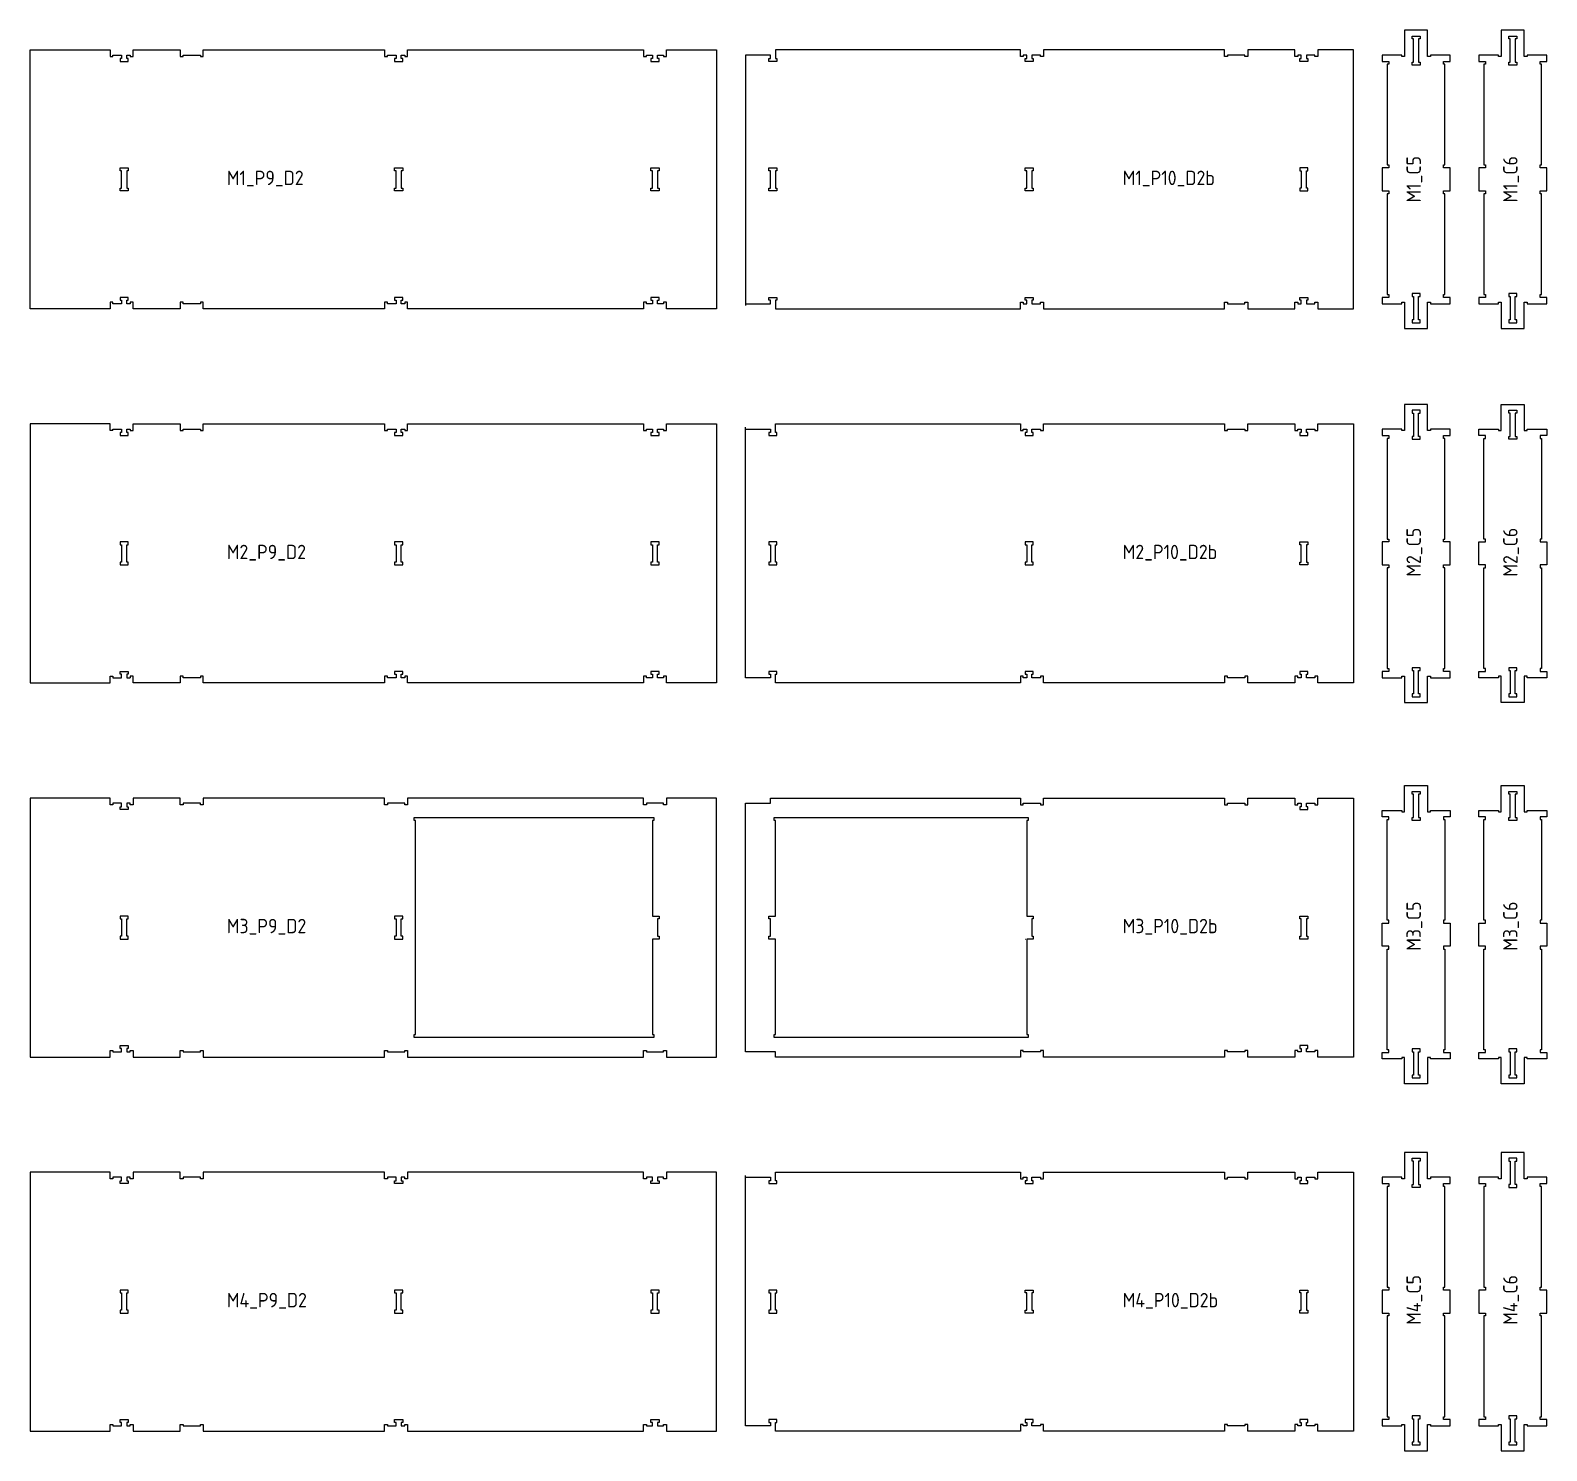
# Model space of a CAD drawing. Header units: millimetres. Extents: x -30325 to 14169, y -12596 to 6470.
# Drawn here: x 3151 to 8422, y 1452 to 6388 of the extents above; entities that cross this region are included whole.
import ezdxf

# ---------------------------------------------------------------- set-up
doc = ezdxf.new("R2010")
doc.units = ezdxf.units.MM
doc.header["$MEASUREMENT"] = 0
doc.layers.add('freeswerk_CODES', color=50, linetype='Continuous')

msp = doc.modelspace()

# ---------------------------------------------------------------- linework, layer by layer
for points in [[(7917.7, 6302), (7849.7, 6302), (7849.7, 6280), (7872.7, 6280), (7872.7, 6270), (7867.7, 6270), (7867.7, 5920), (7872.7, 5920), (7872.7, 5910), (7849.7, 5910), (7849.7, 5830), (7872.7, 5830), (7872.7, 5820), (7867.7, 5820), (7867.7, 5470), (7872.7, 5470), (7872.7, 5460), (7849.7, 5460), (7849.7, 5438), (7917.7, 5438), (7917.7, 5443), (7927.7, 5443), (7927.7, 5352), (8007.7, 5352), (8007.7, 5443), (8017.7, 5443), (8017.7, 5438), (8085.7, 5438), (8085.7, 5460), (8062.7, 5460), (8062.7, 5470), (8067.7, 5470), (8067.7, 5820), (8062.7, 5820), (8062.7, 5830), (8085.7, 5830), (8085.7, 5910), (8062.7, 5910), (8062.7, 5920), (8067.7, 5920), (8067.7, 6270), (8062.7, 6270), (8062.7, 6280), (8085.7, 6280), (8085.7, 6302), (8017.7, 6302), (8017.7, 6297), (8007.7, 6297), (8007.7, 6388), (7927.7, 6388), (7927.7, 6297), (7917.7, 6297)], [(8253.7, 6302), (8185.7, 6302), (8185.7, 6280), (8208.7, 6280), (8208.7, 6270), (8203.7, 6270), (8203.7, 5920), (8208.7, 5920), (8208.7, 5910), (8185.7, 5910), (8185.7, 5830), (8208.7, 5830), (8208.7, 5820), (8203.7, 5820), (8203.7, 5470), (8208.7, 5470), (8208.7, 5460), (8185.7, 5460), (8185.7, 5438), (8253.7, 5438), (8253.7, 5443), (8263.7, 5443), (8263.7, 5352), (8343.7, 5352), (8343.7, 5443), (8353.7, 5443), (8353.7, 5438), (8421.7, 5438), (8421.7, 5460), (8398.7, 5460), (8398.7, 5470), (8403.7, 5470), (8403.7, 5820), (8398.7, 5820), (8398.7, 5830), (8421.7, 5830), (8421.7, 5910), (8398.7, 5910), (8398.7, 5920), (8403.7, 5920), (8403.7, 6270), (8398.7, 6270), (8398.7, 6280), (8421.7, 6280), (8421.7, 6302), (8353.7, 6302), (8353.7, 6297), (8343.7, 6297), (8343.7, 6388), (8263.7, 6388), (8263.7, 6297), (8253.7, 6297)], [(7976.7, 6358), (7976.7, 6277), (7981.7, 6277), (7981.7, 6267), (7953.7, 6267), (7953.7, 6277), (7958.7, 6277), (7958.7, 6358), (7953.7, 6358), (7953.7, 6368), (7981.7, 6368), (7981.7, 6358)], [(8312.7, 6358), (8312.7, 6277), (8317.7, 6277), (8317.7, 6267), (8289.7, 6267), (8289.7, 6277), (8294.7, 6277), (8294.7, 6358), (8289.7, 6358), (8289.7, 6368), (8317.7, 6368), (8317.7, 6358)], [(3508.4, 6320), (3672.4, 6320), (3672.4, 6297), (3682.4, 6297), (3682.4, 6302), (3742.4, 6302), (3742.4, 6297), (3752.4, 6297), (3752.4, 6320), (4382.4, 6320), (4382.4, 6297), (4392.4, 6297), (4392.4, 6302), (4422.4, 6302), (4422.4, 6290), (4417.4, 6290), (4417.4, 6280), (4445.4, 6280), (4445.4, 6290), (4440.4, 6290), (4440.4, 6302), (4452.4, 6302), (4452.4, 6297), (4462.4, 6297), (4462.4, 6320), (5282.4, 6320), (5282.4, 6297), (5292.4, 6297), (5292.4, 6302), (5313.4, 6302), (5313.4, 6290), (5308.4, 6290), (5308.4, 6280), (5336.4, 6280), (5336.4, 6290), (5331.4, 6290), (5331.4, 6302), (5352.4, 6302), (5352.4, 6297), (5362.4, 6297), (5362.4, 6320), (5536.6, 6320), (5536.6, 5420), (5362.4, 5420), (5362.4, 5443), (5352.4, 5443), (5352.4, 5438), (5331.4, 5438), (5331.4, 5450), (5336.4, 5450), (5336.4, 5460), (5308.4, 5460), (5308.4, 5450), (5313.4, 5450), (5313.4, 5438), (5292.4, 5438), (5292.4, 5443), (5282.4, 5443), (5282.4, 5420), (4462.4, 5420), (4462.4, 5443), (4452.4, 5443), (4452.4, 5438), (4440.4, 5438), (4440.4, 5450), (4445.4, 5450), (4445.4, 5460), (4417.4, 5460), (4417.4, 5450), (4422.4, 5450), (4422.4, 5438), (4392.4, 5438), (4392.4, 5443), (4382.4, 5443), (4382.4, 5420), (3752.4, 5420), (3752.4, 5443), (3742.4, 5443), (3742.4, 5438), (3682.4, 5438), (3682.4, 5443), (3672.4, 5443), (3672.4, 5420), (3508.4, 5420), (3508.4, 5443), (3498.4, 5443), (3498.4, 5438), (3486.4, 5438), (3486.4, 5450), (3491.4, 5450), (3491.4, 5460), (3463.4, 5460), (3463.4, 5450), (3468.4, 5450), (3468.4, 5438), (3438.4, 5438), (3438.4, 5443), (3428.4, 5443), (3428.4, 5420), (3151.2, 5420), (3151.2, 6320), (3428.4, 6320), (3428.4, 6297), (3438.4, 6297), (3438.4, 6302), (3468.4, 6302), (3468.4, 6290), (3463.4, 6290), (3463.4, 6280), (3491.4, 6280), (3491.4, 6290), (3486.4, 6290), (3486.4, 6302), (3498.4, 6302), (3498.4, 6297), (3508.4, 6297)], [(7382.4, 6297), (7372.4, 6297), (7372.4, 6302), (7312.4, 6302), (7312.4, 6297), (7302.4, 6297), (7302.4, 6320), (6672.4, 6320), (6672.4, 6297), (6662.4, 6297), (6662.4, 6302), (6632.4, 6302), (6632.4, 6290), (6637.4, 6290), (6637.4, 6280), (6609.4, 6280), (6609.4, 6290), (6614.4, 6290), (6614.4, 6302), (6602.4, 6302), (6602.4, 6297), (6592.4, 6297), (6592.4, 6320), (5741.4, 6320), (5741.4, 6290), (5746.4, 6290), (5746.4, 6280), (5718.4, 6280), (5718.4, 6290), (5723.4, 6290), (5723.4, 6302), (5636.6, 6302), (5636.6, 5438), (5723.4, 5438), (5723.4, 5450), (5718.4, 5450), (5718.4, 5460), (5746.4, 5460), (5746.4, 5450), (5741.4, 5450), (5741.4, 5420), (6592.4, 5420), (6592.4, 5443), (6602.4, 5443), (6602.4, 5438), (6614.4, 5438), (6614.4, 5450), (6609.4, 5450), (6609.4, 5460), (6637.4, 5460), (6637.4, 5450), (6632.4, 5450), (6632.4, 5438), (6662.4, 5438), (6662.4, 5443), (6672.4, 5443), (6672.4, 5420), (7302.4, 5420), (7302.4, 5443), (7312.4, 5443), (7312.4, 5438), (7372.4, 5438), (7372.4, 5443), (7382.4, 5443), (7382.4, 5420), (7546.4, 5420), (7546.4, 5443), (7556.4, 5443), (7556.4, 5438), (7568.4, 5438), (7568.4, 5450), (7563.4, 5450), (7563.4, 5460), (7591.4, 5460), (7591.4, 5450), (7586.4, 5450), (7586.4, 5438), (7616.4, 5438), (7616.4, 5443), (7626.4, 5443), (7626.4, 5420), (7749.7, 5420), (7749.7, 6320), (7626.4, 6320), (7626.4, 6297), (7616.4, 6297), (7616.4, 6302), (7586.4, 6302), (7586.4, 6290), (7591.4, 6290), (7591.4, 6280), (7563.4, 6280), (7563.4, 6290), (7568.4, 6290), (7568.4, 6302), (7556.4, 6302), (7556.4, 6297), (7546.4, 6297), (7546.4, 6320), (7382.4, 6320)], [(3491.4, 5830), (3463.4, 5830), (3463.4, 5840), (3468.4, 5840), (3468.4, 5900), (3463.4, 5900), (3463.4, 5910), (3491.4, 5910), (3491.4, 5900), (3486.4, 5900), (3486.4, 5840), (3491.4, 5840)], [(4422.4, 5840), (4422.4, 5900), (4417.4, 5900), (4417.4, 5910), (4445.4, 5910), (4445.4, 5900), (4440.4, 5900), (4440.4, 5840), (4445.4, 5840), (4445.4, 5830), (4417.4, 5830), (4417.4, 5840)], [(5313.4, 5840), (5313.4, 5900), (5308.4, 5900), (5308.4, 5910), (5336.4, 5910), (5336.4, 5900), (5331.4, 5900), (5331.4, 5840), (5336.4, 5840), (5336.4, 5830), (5308.4, 5830), (5308.4, 5840)], [(5718.4, 5840), (5723.4, 5840), (5723.4, 5900), (5718.4, 5900), (5718.4, 5910), (5746.4, 5910), (5746.4, 5900), (5741.4, 5900), (5741.4, 5840), (5746.4, 5840), (5746.4, 5830), (5718.4, 5830)], [(6637.4, 5910), (6637.4, 5900), (6632.4, 5900), (6632.4, 5840), (6637.4, 5840), (6637.4, 5830), (6609.4, 5830), (6609.4, 5840), (6614.4, 5840), (6614.4, 5900), (6609.4, 5900), (6609.4, 5910)], [(7586.4, 5900), (7591.4, 5900), (7591.4, 5910), (7563.4, 5910), (7563.4, 5900), (7568.4, 5900), (7568.4, 5840), (7563.4, 5840), (7563.4, 5830), (7591.4, 5830), (7591.4, 5840), (7586.4, 5840)], [(7958.7, 5382), (7953.7, 5382), (7953.7, 5372), (7981.7, 5372), (7981.7, 5382), (7976.7, 5382), (7976.7, 5463), (7981.7, 5463), (7981.7, 5473), (7953.7, 5473), (7953.7, 5463), (7958.7, 5463)], [(8294.7, 5382), (8289.7, 5382), (8289.7, 5372), (8317.7, 5372), (8317.7, 5382), (8312.7, 5382), (8312.7, 5463), (8317.7, 5463), (8317.7, 5473), (8289.7, 5473), (8289.7, 5463), (8294.7, 5463)], [(8062.7, 4610), (8062.7, 4620), (8067.7, 4620), (8067.7, 4970), (8062.7, 4970), (8062.7, 4980), (8085.7, 4980), (8085.7, 5002), (8017.7, 5002), (8017.7, 4997), (8007.7, 4997), (8007.7, 5088), (7927.7, 5088), (7927.7, 4997), (7917.7, 4997), (7917.7, 5002), (7849.7, 5002), (7849.7, 4980), (7872.7, 4980), (7872.7, 4970), (7867.7, 4970), (7867.7, 4620), (7872.7, 4620), (7872.7, 4610), (7849.7, 4610), (7849.7, 4530), (7872.7, 4530), (7872.7, 4520), (7867.7, 4520), (7867.7, 4170), (7872.7, 4170), (7872.7, 4160), (7849.7, 4160), (7849.7, 4138), (7917.7, 4138), (7917.7, 4143), (7927.7, 4143), (7927.7, 4052), (8007.7, 4052), (8007.7, 4143), (8017.7, 4143), (8017.7, 4138), (8085.7, 4138), (8085.7, 4160), (8062.7, 4160), (8062.7, 4170), (8067.7, 4170), (8067.7, 4520), (8062.7, 4520), (8062.7, 4530), (8085.7, 4530), (8085.7, 4610)], [(7953.7, 4977), (7953.7, 4967), (7981.7, 4967), (7981.7, 4977), (7976.7, 4977), (7976.7, 5058), (7981.7, 5058), (7981.7, 5068), (7953.7, 5068), (7953.7, 5058), (7958.7, 5058), (7958.7, 4977)], [(8253.7, 4138), (8185.7, 4138), (8185.7, 4160), (8208.7, 4160), (8208.7, 4170), (8203.7, 4170), (8203.7, 4520), (8208.7, 4520), (8208.7, 4530), (8185.7, 4530), (8185.7, 4610), (8208.7, 4610), (8208.7, 4620), (8203.7, 4620), (8203.7, 4970), (8208.7, 4970), (8208.7, 4980), (8185.7, 4980), (8185.7, 5002), (8253.7, 5002), (8253.7, 4997), (8263.7, 4997), (8263.7, 5088), (8343.7, 5088), (8343.7, 4997), (8353.7, 4997), (8353.7, 5002), (8421.7, 5002), (8421.7, 4980), (8398.7, 4980), (8398.7, 4970), (8403.7, 4970), (8403.7, 4620), (8398.7, 4620), (8398.7, 4610), (8421.7, 4610), (8421.7, 4530), (8398.7, 4530), (8398.7, 4520), (8403.7, 4520), (8403.7, 4170), (8398.7, 4170), (8398.7, 4160), (8421.7, 4160), (8421.7, 4138), (8353.7, 4138), (8353.7, 4143), (8343.7, 4143), (8343.7, 4052), (8263.7, 4052), (8263.7, 4143), (8253.7, 4143)], [(8294.7, 5058), (8289.7, 5058), (8289.7, 5068), (8317.7, 5068), (8317.7, 5058), (8312.7, 5058), (8312.7, 4977), (8317.7, 4977), (8317.7, 4967), (8289.7, 4967), (8289.7, 4977), (8294.7, 4977)], [(7382.4, 4143), (7372.4, 4143), (7372.4, 4138), (7312.4, 4138), (7312.4, 4143), (7302.4, 4143), (7302.4, 4120), (6672.4, 4120), (6672.4, 4143), (6662.4, 4143), (6662.4, 4138), (6632.4, 4138), (6632.4, 4150), (6637.4, 4150), (6637.4, 4160), (6609.4, 4160), (6609.4, 4150), (6614.4, 4150), (6614.4, 4138), (6602.4, 4138), (6602.4, 4143), (6592.4, 4143), (6592.4, 4120), (5741.4, 4120), (5741.4, 4150), (5746.4, 4150), (5746.4, 4160), (5718.4, 4160), (5718.4, 4150), (5723.4, 4150), (5723.4, 4138), (5636.6, 4138), (5636.6, 5002), (5723.4, 5002), (5723.4, 4990), (5718.4, 4990), (5718.4, 4980), (5746.4, 4980), (5746.4, 4990), (5741.4, 4990), (5741.4, 5020), (6592.4, 5020), (6592.4, 4997), (6602.4, 4997), (6602.4, 5002), (6614.4, 5002), (6614.4, 4990), (6609.4, 4990), (6609.4, 4980), (6637.4, 4980), (6637.4, 4990), (6632.4, 4990), (6632.4, 5002), (6662.4, 5002), (6662.4, 4997), (6672.4, 4997), (6672.4, 5020), (7302.4, 5020), (7302.4, 4997), (7312.4, 4997), (7312.4, 5002), (7372.4, 5002), (7372.4, 4997), (7382.4, 4997), (7382.4, 5020), (7546.4, 5020), (7546.4, 4997), (7556.4, 4997), (7556.4, 5002), (7568.4, 5002), (7568.4, 4990), (7563.4, 4990), (7563.4, 4980), (7591.4, 4980), (7591.4, 4990), (7586.4, 4990), (7586.4, 5002), (7616.4, 5002), (7616.4, 4997), (7626.4, 4997), (7626.4, 5020), (7749.7, 5020), (7749.7, 4120), (7626.4, 4120), (7626.4, 4143), (7616.4, 4143), (7616.4, 4138), (7586.4, 4138), (7586.4, 4150), (7591.4, 4150), (7591.4, 4160), (7563.4, 4160), (7563.4, 4150), (7568.4, 4150), (7568.4, 4138), (7556.4, 4138), (7556.4, 4143), (7546.4, 4143), (7546.4, 4120), (7382.4, 4120)], [(3491.4, 4610), (3463.4, 4610), (3463.4, 4600), (3468.4, 4600), (3468.4, 4540), (3463.4, 4540), (3463.4, 4530), (3491.4, 4530), (3491.4, 4540), (3486.4, 4540), (3486.4, 4600), (3491.4, 4600)], [(4422.4, 4600), (4422.4, 4540), (4417.4, 4540), (4417.4, 4530), (4445.4, 4530), (4445.4, 4540), (4440.4, 4540), (4440.4, 4600), (4445.4, 4600), (4445.4, 4610), (4417.4, 4610), (4417.4, 4600)], [(5313.4, 4600), (5313.4, 4540), (5308.4, 4540), (5308.4, 4530), (5336.4, 4530), (5336.4, 4540), (5331.4, 4540), (5331.4, 4600), (5336.4, 4600), (5336.4, 4610), (5308.4, 4610), (5308.4, 4600)], [(5718.4, 4600), (5723.4, 4600), (5723.4, 4540), (5718.4, 4540), (5718.4, 4530), (5746.4, 4530), (5746.4, 4540), (5741.4, 4540), (5741.4, 4600), (5746.4, 4600), (5746.4, 4610), (5718.4, 4610)], [(6637.4, 4530), (6637.4, 4540), (6632.4, 4540), (6632.4, 4600), (6637.4, 4600), (6637.4, 4610), (6609.4, 4610), (6609.4, 4600), (6614.4, 4600), (6614.4, 4540), (6609.4, 4540), (6609.4, 4530)], [(7586.4, 4540), (7591.4, 4540), (7591.4, 4530), (7563.4, 4530), (7563.4, 4540), (7568.4, 4540), (7568.4, 4600), (7563.4, 4600), (7563.4, 4610), (7591.4, 4610), (7591.4, 4600), (7586.4, 4600)], [(7981.7, 4082), (7976.7, 4082), (7976.7, 4163), (7981.7, 4163), (7981.7, 4173), (7953.7, 4173), (7953.7, 4163), (7958.7, 4163), (7958.7, 4082), (7953.7, 4082), (7953.7, 4072), (7981.7, 4072)], [(8312.7, 4082), (8312.7, 4163), (8317.7, 4163), (8317.7, 4173), (8289.7, 4173), (8289.7, 4163), (8294.7, 4163), (8294.7, 4082), (8289.7, 4082), (8289.7, 4072), (8317.7, 4072), (8317.7, 4082)], [(7917.7, 2813.2), (7849.7, 2813.2), (7849.7, 2835.2), (7872.7, 2835.2), (7872.7, 2845.2), (7867.7, 2845.2), (7867.7, 3195.2), (7872.7, 3195.2), (7872.7, 3205.2), (7849.7, 3205.2), (7849.7, 3285.2), (7872.7, 3285.2), (7872.7, 3295.2), (7867.7, 3295.2), (7867.7, 3645.2), (7872.7, 3645.2), (7872.7, 3655.2), (7849.7, 3655.2), (7849.7, 3677.2), (7917.7, 3677.2), (7917.7, 3672.2), (7927.7, 3672.2), (7927.7, 3763.2), (8007.7, 3763.2), (8007.7, 3672.2), (8017.7, 3672.2), (8017.7, 3677.2), (8085.7, 3677.2), (8085.7, 3655.2), (8062.7, 3655.2), (8062.7, 3645.2), (8067.7, 3645.2), (8067.7, 3295.2), (8062.7, 3295.2), (8062.7, 3285.2), (8085.7, 3285.2), (8085.7, 3205.2), (8062.7, 3205.2), (8062.7, 3195.2), (8067.7, 3195.2), (8067.7, 2845.2), (8062.7, 2845.2), (8062.7, 2835.2), (8085.7, 2835.2), (8085.7, 2813.2), (8017.7, 2813.2), (8017.7, 2818.2), (8007.7, 2818.2), (8007.7, 2727.2), (7927.7, 2727.2), (7927.7, 2818.2), (7917.7, 2818.2)], [(7958.7, 3733.2), (7953.7, 3733.2), (7953.7, 3743.2), (7981.7, 3743.2), (7981.7, 3733.2), (7976.7, 3733.2), (7976.7, 3652.2), (7981.7, 3652.2), (7981.7, 3642.2), (7953.7, 3642.2), (7953.7, 3652.2), (7958.7, 3652.2)], [(8253.7, 2813.2), (8185.7, 2813.2), (8185.7, 2835.2), (8208.7, 2835.2), (8208.7, 2845.2), (8203.7, 2845.2), (8203.7, 3195.2), (8208.7, 3195.2), (8208.7, 3205.2), (8185.7, 3205.2), (8185.7, 3285.2), (8208.7, 3285.2), (8208.7, 3295.2), (8203.7, 3295.2), (8203.7, 3645.2), (8208.7, 3645.2), (8208.7, 3655.2), (8185.7, 3655.2), (8185.7, 3677.2), (8253.7, 3677.2), (8253.7, 3672.2), (8263.7, 3672.2), (8263.7, 3763.2), (8343.7, 3763.2), (8343.7, 3672.2), (8353.7, 3672.2), (8353.7, 3677.2), (8421.7, 3677.2), (8421.7, 3655.2), (8398.7, 3655.2), (8398.7, 3645.2), (8403.7, 3645.2), (8403.7, 3295.2), (8398.7, 3295.2), (8398.7, 3285.2), (8421.7, 3285.2), (8421.7, 3205.2), (8398.7, 3205.2), (8398.7, 3195.2), (8403.7, 3195.2), (8403.7, 2845.2), (8398.7, 2845.2), (8398.7, 2835.2), (8421.7, 2835.2), (8421.7, 2813.2), (8353.7, 2813.2), (8353.7, 2818.2), (8343.7, 2818.2), (8343.7, 2727.2), (8263.7, 2727.2), (8263.7, 2818.2), (8253.7, 2818.2)], [(8294.7, 3733.2), (8289.7, 3733.2), (8289.7, 3743.2), (8317.7, 3743.2), (8317.7, 3733.2), (8312.7, 3733.2), (8312.7, 3652.2), (8317.7, 3652.2), (8317.7, 3642.2), (8289.7, 3642.2), (8289.7, 3652.2), (8294.7, 3652.2)], [(5536.6, 2820), (5536.6, 3720), (5362.4, 3720), (5362.4, 3697), (5352.4, 3697), (5352.4, 3702), (5292.4, 3702), (5292.4, 3697), (5282.4, 3697), (5282.4, 3720), (4462.4, 3720), (4462.4, 3697), (4452.4, 3697), (4452.4, 3702), (4392.4, 3702), (4392.4, 3697), (4382.4, 3697), (4382.4, 3720), (3752.4, 3720), (3752.4, 3697), (3742.4, 3697), (3742.4, 3702), (3682.4, 3702), (3682.4, 3697), (3672.4, 3697), (3672.4, 3720), (3508.4, 3720), (3508.4, 3697), (3498.4, 3697), (3498.4, 3702), (3486.4, 3702), (3486.4, 3690), (3491.4, 3690), (3491.4, 3680), (3463.4, 3680), (3463.4, 3690), (3468.4, 3690), (3468.4, 3702), (3438.4, 3702), (3438.4, 3697), (3428.4, 3697), (3428.4, 3720), (3151.2, 3720), (3151.2, 2820), (3428.4, 2820), (3428.4, 2843), (3438.4, 2843), (3438.4, 2838), (3468.4, 2838), (3468.4, 2850), (3463.4, 2850), (3463.4, 2860), (3491.4, 2860), (3491.4, 2850), (3486.4, 2850), (3486.4, 2838), (3498.4, 2838), (3498.4, 2843), (3508.4, 2843), (3508.4, 2820), (3672.4, 2820), (3672.4, 2843), (3682.4, 2843), (3682.4, 2838), (3742.4, 2838), (3742.4, 2843), (3752.4, 2843), (3752.4, 2820), (4382.4, 2820), (4382.4, 2843), (4392.4, 2843), (4392.4, 2838), (4452.4, 2838), (4452.4, 2843), (4462.4, 2843), (4462.4, 2820), (5282.4, 2820), (5282.4, 2843), (5292.4, 2843), (5292.4, 2838), (5352.4, 2838), (5352.4, 2843), (5362.4, 2843), (5362.4, 2820)], [(5741.4, 2820), (5741.4, 2838), (5636.6, 2838), (5636.6, 3702), (5723.4, 3702), (5723.4, 3720), (6592.4, 3720), (6592.4, 3697), (6602.4, 3697), (6602.4, 3702), (6662.4, 3702), (6662.4, 3697), (6672.4, 3697), (6672.4, 3720), (7302.4, 3720), (7302.4, 3697), (7312.4, 3697), (7312.4, 3702), (7372.4, 3702), (7372.4, 3697), (7382.4, 3697), (7382.4, 3720), (7546.4, 3720), (7546.4, 3697), (7556.4, 3697), (7556.4, 3702), (7568.4, 3702), (7568.4, 3690), (7563.4, 3690), (7563.4, 3680), (7591.4, 3680), (7591.4, 3690), (7586.4, 3690), (7586.4, 3702), (7616.4, 3702), (7616.4, 3697), (7626.4, 3697), (7626.4, 3720), (7653.7, 3720), (7653.7, 3720), (7749.7, 3720), (7749.7, 2820), (7651, 2820), (7651, 2820), (7626.4, 2820), (7626.4, 2843), (7616.4, 2843), (7616.4, 2838), (7586.4, 2838), (7586.4, 2850), (7591.4, 2850), (7591.4, 2860), (7563.4, 2860), (7563.4, 2850), (7568.4, 2850), (7568.4, 2838), (7556.4, 2838), (7556.4, 2843), (7546.4, 2843), (7546.4, 2820), (7382.4, 2820), (7382.4, 2843), (7372.4, 2843), (7372.4, 2838), (7312.4, 2838), (7312.4, 2843), (7302.4, 2843), (7302.4, 2820), (6672.4, 2820), (6672.4, 2843), (6662.4, 2843), (6662.4, 2838), (6602.4, 2838), (6602.4, 2843), (6592.4, 2843), (6592.4, 2820)], [(5336.4, 3240), (5336.4, 3230), (5313.4, 3230), (5313.4, 2898), (5318.4, 2898), (5318.4, 2888), (4485.4, 2888), (4485.4, 2898), (4490.4, 2898), (4490.4, 3642), (4485.4, 3642), (4485.4, 3652), (5318.4, 3652), (5318.4, 3642), (5313.4, 3642), (5313.4, 3310), (5336.4, 3310), (5336.4, 3300), (5331.4, 3300), (5331.4, 3240)], [(5736.4, 3652), (6619.4, 3652), (6619.4, 3642), (6614.4, 3642), (6614.4, 3310), (6637.4, 3310), (6637.4, 3300), (6632.4, 3300), (6632.4, 3240), (6637.4, 3240), (6637.4, 3230), (6614.4, 3230), (6614.4, 2898), (6619.4, 2898), (6619.4, 2888), (5736.4, 2888), (5736.4, 2898), (5741.4, 2898), (5741.4, 3230), (5718.4, 3230), (5718.4, 3240), (5723.4, 3240), (5723.4, 3300), (5718.4, 3300), (5718.4, 3310), (5741.4, 3310), (5741.4, 3642), (5736.4, 3642)], [(3491.4, 3310), (3463.4, 3310), (3463.4, 3300), (3468.4, 3300), (3468.4, 3240), (3463.4, 3240), (3463.4, 3230), (3491.4, 3230), (3491.4, 3240), (3486.4, 3240), (3486.4, 3300), (3491.4, 3300)], [(4422.4, 3300), (4422.4, 3240), (4417.4, 3240), (4417.4, 3230), (4445.4, 3230), (4445.4, 3240), (4440.4, 3240), (4440.4, 3300), (4445.4, 3300), (4445.4, 3310), (4417.4, 3310), (4417.4, 3300)], [(7563.4, 3230), (7563.4, 3240), (7568.4, 3240), (7568.4, 3300), (7563.4, 3300), (7563.4, 3310), (7591.4, 3310), (7591.4, 3300), (7586.4, 3300), (7586.4, 3240), (7591.4, 3240), (7591.4, 3230)], [(7976.7, 2757.2), (7976.7, 2838.2), (7981.7, 2838.2), (7981.7, 2848.2), (7953.7, 2848.2), (7953.7, 2838.2), (7958.7, 2838.2), (7958.7, 2757.2), (7953.7, 2757.2), (7953.7, 2747.2), (7981.7, 2747.2), (7981.7, 2757.2)], [(8312.7, 2757.2), (8312.7, 2838.2), (8317.7, 2838.2), (8317.7, 2848.2), (8289.7, 2848.2), (8289.7, 2838.2), (8294.7, 2838.2), (8294.7, 2757.2), (8289.7, 2757.2), (8289.7, 2747.2), (8317.7, 2747.2), (8317.7, 2757.2)], [(8062.7, 2010), (8062.7, 2020), (8067.7, 2020), (8067.7, 2370), (8062.7, 2370), (8062.7, 2380), (8085.7, 2380), (8085.7, 2402), (8017.7, 2402), (8017.7, 2397), (8007.7, 2397), (8007.7, 2488), (7927.7, 2488), (7927.7, 2397), (7917.7, 2397), (7917.7, 2402), (7849.7, 2402), (7849.7, 2380), (7872.7, 2380), (7872.7, 2370), (7867.7, 2370), (7867.7, 2020), (7872.7, 2020), (7872.7, 2010), (7849.7, 2010), (7849.7, 1930), (7872.7, 1930), (7872.7, 1920), (7867.7, 1920), (7867.7, 1570), (7872.7, 1570), (7872.7, 1560), (7849.7, 1560), (7849.7, 1538), (7917.7, 1538), (7917.7, 1543), (7927.7, 1543), (7927.7, 1452), (8007.7, 1452), (8007.7, 1543), (8017.7, 1543), (8017.7, 1538), (8085.7, 1538), (8085.7, 1560), (8062.7, 1560), (8062.7, 1570), (8067.7, 1570), (8067.7, 1920), (8062.7, 1920), (8062.7, 1930), (8085.7, 1930), (8085.7, 2010)], [(8398.7, 2010), (8398.7, 2020), (8403.7, 2020), (8403.7, 2370), (8398.7, 2370), (8398.7, 2380), (8421.7, 2380), (8421.7, 2402), (8353.7, 2402), (8353.7, 2397), (8343.7, 2397), (8343.7, 2488), (8263.7, 2488), (8263.7, 2397), (8253.7, 2397), (8253.7, 2402), (8185.7, 2402), (8185.7, 2380), (8208.7, 2380), (8208.7, 2370), (8203.7, 2370), (8203.7, 2020), (8208.7, 2020), (8208.7, 2010), (8185.7, 2010), (8185.7, 1930), (8208.7, 1930), (8208.7, 1920), (8203.7, 1920), (8203.7, 1570), (8208.7, 1570), (8208.7, 1560), (8185.7, 1560), (8185.7, 1538), (8253.7, 1538), (8253.7, 1543), (8263.7, 1543), (8263.7, 1452), (8343.7, 1452), (8343.7, 1543), (8353.7, 1543), (8353.7, 1538), (8421.7, 1538), (8421.7, 1560), (8398.7, 1560), (8398.7, 1570), (8403.7, 1570), (8403.7, 1920), (8398.7, 1920), (8398.7, 1930), (8421.7, 1930), (8421.7, 2010)], [(7958.7, 2458), (7953.7, 2458), (7953.7, 2468), (7981.7, 2468), (7981.7, 2458), (7976.7, 2458), (7976.7, 2377), (7981.7, 2377), (7981.7, 2367), (7953.7, 2367), (7953.7, 2377), (7958.7, 2377)], [(8289.7, 2377), (8289.7, 2367), (8317.7, 2367), (8317.7, 2377), (8312.7, 2377), (8312.7, 2458), (8317.7, 2458), (8317.7, 2468), (8289.7, 2468), (8289.7, 2458), (8294.7, 2458), (8294.7, 2377)], [(3508.4, 1520), (3672.4, 1520), (3672.4, 1543), (3682.4, 1543), (3682.4, 1538), (3742.4, 1538), (3742.4, 1543), (3752.4, 1543), (3752.4, 1520), (4382.4, 1520), (4382.4, 1543), (4392.4, 1543), (4392.4, 1538), (4422.4, 1538), (4422.4, 1550), (4417.4, 1550), (4417.4, 1560), (4445.4, 1560), (4445.4, 1550), (4440.4, 1550), (4440.4, 1538), (4452.4, 1538), (4452.4, 1543), (4462.4, 1543), (4462.4, 1520), (5282.4, 1520), (5282.4, 1543), (5292.4, 1543), (5292.4, 1538), (5313.4, 1538), (5313.4, 1550), (5308.4, 1550), (5308.4, 1560), (5336.4, 1560), (5336.4, 1550), (5331.4, 1550), (5331.4, 1538), (5352.4, 1538), (5352.4, 1543), (5362.4, 1543), (5362.4, 1520), (5536.6, 1520), (5536.6, 2420), (5362.4, 2420), (5362.4, 2397), (5352.4, 2397), (5352.4, 2402), (5331.4, 2402), (5331.4, 2390), (5336.4, 2390), (5336.4, 2380), (5308.4, 2380), (5308.4, 2390), (5313.4, 2390), (5313.4, 2402), (5292.4, 2402), (5292.4, 2397), (5282.4, 2397), (5282.4, 2420), (4462.4, 2420), (4462.4, 2397), (4452.4, 2397), (4452.4, 2402), (4440.4, 2402), (4440.4, 2390), (4445.4, 2390), (4445.4, 2380), (4417.4, 2380), (4417.4, 2390), (4422.4, 2390), (4422.4, 2402), (4392.4, 2402), (4392.4, 2397), (4382.4, 2397), (4382.4, 2420), (3752.4, 2420), (3752.4, 2397), (3742.4, 2397), (3742.4, 2402), (3682.4, 2402), (3682.4, 2397), (3672.4, 2397), (3672.4, 2420), (3508.4, 2420), (3508.4, 2397), (3498.4, 2397), (3498.4, 2402), (3486.4, 2402), (3486.4, 2390), (3491.4, 2390), (3491.4, 2380), (3463.4, 2380), (3463.4, 2390), (3468.4, 2390), (3468.4, 2402), (3438.4, 2402), (3438.4, 2397), (3428.4, 2397), (3428.4, 2420), (3151.2, 2420), (3151.2, 1520), (3428.4, 1520), (3428.4, 1543), (3438.4, 1543), (3438.4, 1538), (3468.4, 1538), (3468.4, 1550), (3463.4, 1550), (3463.4, 1560), (3491.4, 1560), (3491.4, 1550), (3486.4, 1550), (3486.4, 1538), (3498.4, 1538), (3498.4, 1543), (3508.4, 1543)], [(5723.4, 2402), (5723.4, 2390), (5718.4, 2390), (5718.4, 2380), (5746.4, 2380), (5746.4, 2390), (5741.4, 2390), (5741.4, 2420), (6592.4, 2420), (6592.4, 2397), (6602.4, 2397), (6602.4, 2402), (6614.4, 2402), (6614.4, 2390), (6609.4, 2390), (6609.4, 2380), (6637.4, 2380), (6637.4, 2390), (6632.4, 2390), (6632.4, 2402), (6662.4, 2402), (6662.4, 2397), (6672.4, 2397), (6672.4, 2420), (7302.4, 2420), (7302.4, 2397), (7312.4, 2397), (7312.4, 2402), (7372.4, 2402), (7372.4, 2397), (7382.4, 2397), (7382.4, 2420), (7546.4, 2420), (7546.4, 2397), (7556.4, 2397), (7556.4, 2402), (7568.4, 2402), (7568.4, 2390), (7563.4, 2390), (7563.4, 2380), (7591.4, 2380), (7591.4, 2390), (7586.4, 2390), (7586.4, 2402), (7616.4, 2402), (7616.4, 2397), (7626.4, 2397), (7626.4, 2420), (7749.7, 2420), (7749.7, 1520), (7626.4, 1520), (7626.4, 1543), (7616.4, 1543), (7616.4, 1538), (7586.4, 1538), (7586.4, 1550), (7591.4, 1550), (7591.4, 1560), (7563.4, 1560), (7563.4, 1550), (7568.4, 1550), (7568.4, 1538), (7556.4, 1538), (7556.4, 1543), (7546.4, 1543), (7546.4, 1520), (7382.4, 1520), (7382.4, 1543), (7372.4, 1543), (7372.4, 1538), (7312.4, 1538), (7312.4, 1543), (7302.4, 1543), (7302.4, 1520), (6672.4, 1520), (6672.4, 1543), (6662.4, 1543), (6662.4, 1538), (6632.4, 1538), (6632.4, 1550), (6637.4, 1550), (6637.4, 1560), (6609.4, 1560), (6609.4, 1550), (6614.4, 1550), (6614.4, 1538), (6602.4, 1538), (6602.4, 1543), (6592.4, 1543), (6592.4, 1520), (5741.4, 1520), (5741.4, 1550), (5746.4, 1550), (5746.4, 1560), (5718.4, 1560), (5718.4, 1550), (5723.4, 1550), (5723.4, 1538), (5636.6, 1538), (5636.6, 2402)], [(3491.4, 2010), (3463.4, 2010), (3463.4, 2000), (3468.4, 2000), (3468.4, 1940), (3463.4, 1940), (3463.4, 1930), (3491.4, 1930), (3491.4, 1940), (3486.4, 1940), (3486.4, 2000), (3491.4, 2000)], [(4422.4, 2000), (4422.4, 1940), (4417.4, 1940), (4417.4, 1930), (4445.4, 1930), (4445.4, 1940), (4440.4, 1940), (4440.4, 2000), (4445.4, 2000), (4445.4, 2010), (4417.4, 2010), (4417.4, 2000)], [(5313.4, 2000), (5313.4, 1940), (5308.4, 1940), (5308.4, 1930), (5336.4, 1930), (5336.4, 1940), (5331.4, 1940), (5331.4, 2000), (5336.4, 2000), (5336.4, 2010), (5308.4, 2010), (5308.4, 2000)], [(5746.4, 1940), (5741.4, 1940), (5741.4, 2000), (5746.4, 2000), (5746.4, 2010), (5718.4, 2010), (5718.4, 2000), (5723.4, 2000), (5723.4, 1940), (5718.4, 1940), (5718.4, 1930), (5746.4, 1930)], [(6614.4, 2000), (6609.4, 2000), (6609.4, 2010), (6637.4, 2010), (6637.4, 2000), (6632.4, 2000), (6632.4, 1940), (6637.4, 1940), (6637.4, 1930), (6609.4, 1930), (6609.4, 1940), (6614.4, 1940)], [(7568.4, 2000), (7563.4, 2000), (7563.4, 2010), (7591.4, 2010), (7591.4, 2000), (7586.4, 2000), (7586.4, 1940), (7591.4, 1940), (7591.4, 1930), (7563.4, 1930), (7563.4, 1940), (7568.4, 1940)], [(7976.7, 1482), (7976.7, 1563), (7981.7, 1563), (7981.7, 1573), (7953.7, 1573), (7953.7, 1563), (7958.7, 1563), (7958.7, 1482), (7953.7, 1482), (7953.7, 1472), (7981.7, 1472), (7981.7, 1482)], [(8317.7, 1482), (8312.7, 1482), (8312.7, 1563), (8317.7, 1563), (8317.7, 1573), (8289.7, 1573), (8289.7, 1563), (8294.7, 1563), (8294.7, 1482), (8289.7, 1482), (8289.7, 1472), (8317.7, 1472)]]:
    msp.add_lwpolyline(points, close=True)
for points in [[(5636.6, 5438), (5636.6, 5431.3)], [(3438.4, 4997), (3428.4, 4997), (3428.4, 5020), (3151.2, 5020), (3151.2, 4120), (3428.4, 4120), (3428.4, 4143), (3438.4, 4143), (3438.4, 4138), (3468.4, 4138), (3468.4, 4150), (3463.4, 4150), (3463.4, 4160), (3491.4, 4160), (3491.4, 4150), (3486.4, 4150), (3486.4, 4138), (3498.4, 4138)], [(3438.4, 4997), (3438.4, 5002), (3468.4, 5002), (3468.4, 4990), (3463.4, 4990), (3463.4, 4980), (3491.4, 4980), (3491.4, 4990), (3486.4, 4990), (3486.4, 5002), (3498.4, 5002), (3498.4, 4997), (3508.4, 4997), (3508.4, 5020), (3672.4, 5020), (3672.4, 4997), (3682.4, 4997), (3682.4, 5002), (3742.4, 5002), (3742.4, 4997), (3752.4, 4997), (3752.4, 5020), (4382.4, 5020), (4382.4, 4997), (4392.4, 4997), (4392.4, 5002), (4422.4, 5002), (4422.4, 4990), (4417.4, 4990), (4417.4, 4980), (4445.4, 4980), (4445.4, 4990), (4440.4, 4990), (4440.4, 5002), (4452.4, 5002), (4452.4, 4997), (4462.4, 4997), (4462.4, 5020), (5282.4, 5020), (5282.4, 4997), (5292.4, 4997), (5292.4, 5002), (5313.4, 5002), (5313.4, 4990), (5308.4, 4990), (5308.4, 4980), (5336.4, 4980), (5336.4, 4990), (5331.4, 4990), (5331.4, 5002), (5352.4, 5002), (5352.4, 4997), (5362.4, 4997), (5362.4, 5020), (5536.6, 5020), (5536.6, 4120), (5362.4, 4120), (5362.4, 4143), (5352.4, 4143), (5352.4, 4138), (5331.4, 4138), (5331.4, 4150), (5336.4, 4150), (5336.4, 4160), (5308.4, 4160), (5308.4, 4150), (5313.4, 4150), (5313.4, 4138), (5292.4, 4138), (5292.4, 4143), (5282.4, 4143), (5282.4, 4120), (4462.4, 4120), (4462.4, 4143), (4452.4, 4143), (4452.4, 4138), (4440.4, 4138), (4440.4, 4150), (4445.4, 4150), (4445.4, 4160), (4417.4, 4160), (4417.4, 4150), (4422.4, 4150), (4422.4, 4138), (4392.4, 4138), (4392.4, 4143), (4382.4, 4143), (4382.4, 4120), (3752.4, 4120), (3752.4, 4143), (3742.4, 4143), (3742.4, 4138), (3682.4, 4138), (3682.4, 4143), (3672.4, 4143), (3672.4, 4120), (3508.4, 4120), (3508.4, 4143), (3498.4, 4143), (3498.4, 4138)], [(5636.6, 5002), (5636.6, 5008.7)], [(6609.4, 3230), (6610.7, 3230)], [(5636.6, 2402), (5636.6, 2408.7)]]:
    msp.add_lwpolyline(points)

# ---------------------------------------------------------------- texts
at = {"layer": 'freeswerk_CODES', "char_height": 50, "attachment_point": 1, "rotation": 90}
for s, insert in [('{\\Fiso|c0;M1_C5}', (7934.4, 5789.5)), ('{\\Fiso|c0;M1_C6}', (8270.4, 5789.5)), ('{\\Fiso|c0;M2_C5}', (7934.4, 4489.5)), ('{\\Fiso|c0;M2_C6}', (8270.4, 4489.5)), ('{\\Fiso|c0;M3_C5}', (7934.4, 3189.5)), ('{\\Fiso|c0;M3_C6}', (8270.4, 3189.5)), ('{\\Fiso|c0;M4_C5}', (7934.4, 1889.5)), ('{\\Fiso|c0;M4_C6}', (8270.4, 1889.5))]:
    msp.add_mtext_dynamic_manual_height_columns(s, width=318.081, gutter_width=1456.3, heights=[0], dxfattribs=dict(at, insert=insert))
at = {"layer": 'freeswerk_CODES', "char_height": 50, "attachment_point": 1}
for s, insert in [('{\\Fiso|c0;M1_P9_D2}', (3834.3, 5900.2)), ('{\\Fiso|c0;M1_P10_D2b}', (6948.1, 5900.2)), ('{\\Fiso|c0;M2_P9_D2}', (3834.3, 4600.2)), ('{\\Fiso|c0;M2_P10_D2b}', (6948.1, 4600.2)), ('{\\Fiso|c0;M3_P9_D2}', (3834.3, 3300.2)), ('{\\Fiso|c0;M3_P10_D2b}', (6948.1, 3300.2)), ('{\\Fiso|c0;M4_P9_D2}', (3834.3, 2000.2)), ('{\\Fiso|c0;M4_P10_D2b}', (6948.1, 2000.2))]:
    msp.add_mtext_dynamic_manual_height_columns(s, width=318.081, gutter_width=1456.3, heights=[0], dxfattribs=dict(at, insert=insert))

doc.saveas('drawing.dxf')
